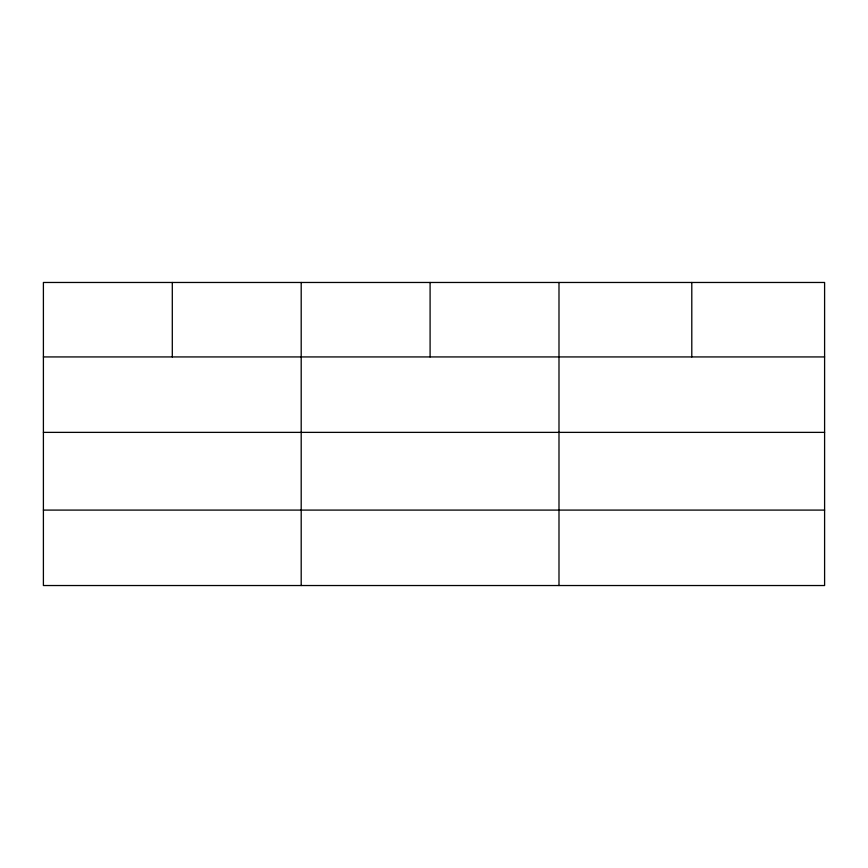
<?xml version="1.0" encoding="UTF-8"?>
<svg xmlns="http://www.w3.org/2000/svg" width="868" height="868" viewBox="0 0 868 868"><rect width="100%" height="100%" fill="white"/><g stroke="black" fill="none" stroke-linecap="round" stroke-linejoin="round"><path stroke-width="1.3" d="M824.6 432.373L824.6 282.469L43.4 282.469L43.4 585.531L824.6 585.531L824.6 432.373L43.4 432.373M43.4 356.932L824.6 356.932M43.4 510.091L824.6 510.091M691.796 282.469L691.796 356.932M558.992 282.469L558.992 585.531M430.094 282.469L430.094 356.932M301.196 282.469L301.196 585.531M172.298 282.469L172.298 356.932"/></g></svg>
